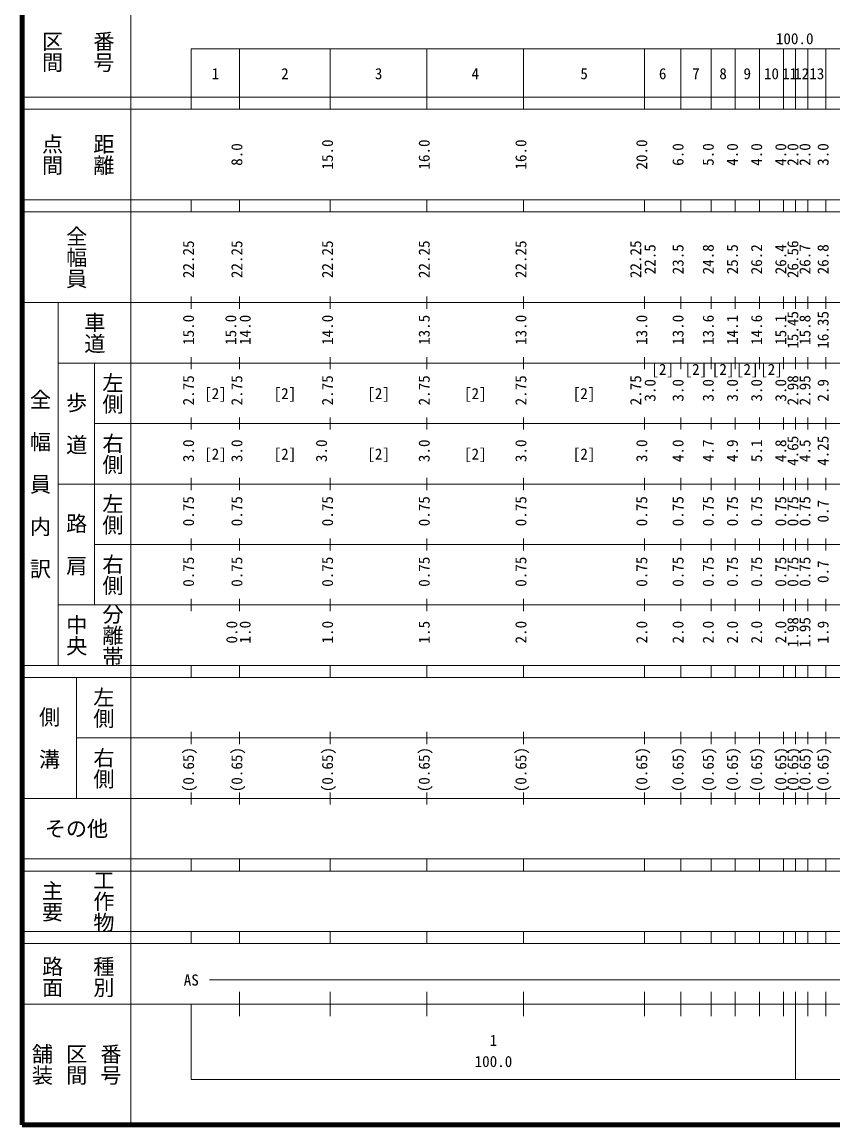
# Model space of a CAD drawing. Units: millimetres on the paper, enlarged 1000 times. Extents: x 40000 to 680000, y 20000 to 380000.
# Drawn here: x 40000 to 174177, y 20000 to 202409 of the extents above; entities that cross this region are included whole.
import ezdxf
from ezdxf.enums import TextEntityAlignment as Align

# ---------------------------------------------------------------- set-up
doc = ezdxf.new("R2010")
doc.units = ezdxf.units.MM
doc.header["$LTSCALE"] = 1000
doc.layers.add('M-TTL', color=2, linetype='Continuous', lineweight=140)
doc.layers.add('M-TTL-BAND', color=7, linetype='Continuous', lineweight=13)
doc.styles.add('@ＭＳ ゴシック', font='')
doc.styles.add('ＭＳ ゴシック', font='')
doc.styles.get('@ＭＳ ゴシック').set_extended_font_data('@MS Gothic')
doc.styles.get('ＭＳ ゴシック').set_extended_font_data('MS Gothic')

msp = doc.modelspace()

# ---------------------------------------------------------------- linework, layer by layer
at = {"layer": 'M-TTL'}
for p, q in [((40000, 380000), (40000, 20000)), ((40000, 20000), (680000, 20000))]:
    msp.add_line(p, q, dxfattribs=at)
at = {"layer": 'M-TTL-BAND'}
for p, q in [((58000, 370000), (58000, 20000)), ((68000, 198000), (579000, 198000)), ((68000, 198000), (68000, 188000)), ((76000, 188000), (76000, 198000)), ((91000, 188000), (91000, 198000)), ((107000, 188000), (107000, 198000)), ((123000, 188000), (123000, 198000)), ((143000, 188000), (143000, 198000)), ((149000, 188000), (149000, 198000)), ((154000, 188000), (154000, 198000)), ((158000, 188000), (158000, 198000)), ((162000, 188000), (162000, 198000)), ((166000, 188000), (166000, 198000)), ((168000, 188000), (168000, 198000)), ((170000, 188000), (170000, 198000)), ((173000, 188000), (173000, 198000)), ((40000, 190000), (579000, 190000)), ((40000, 188000), (579000, 188000)), ((40000, 173000), (579000, 173000)), ((68000, 171000), (68000, 173000)), ((76000, 171000), (76000, 173000)), ((91000, 171000), (91000, 173000)), ((107000, 171000), (107000, 173000)), ((123000, 171000), (123000, 173000)), ((143000, 171000), (143000, 173000)), ((149000, 171000), (149000, 173000)), ((154000, 171000), (154000, 173000)), ((158000, 171000), (158000, 173000)), ((162000, 171000), (162000, 173000)), ((166000, 171000), (166000, 173000)), ((168000, 171000), (168000, 173000)), ((170000, 171000), (170000, 173000)), ((173000, 171000), (173000, 173000)), ((40000, 171000), (579000, 171000)), ((68000, 155000), (68000, 157000)), ((76000, 155000), (76000, 157000)), ((91000, 155000), (91000, 157000)), ((107000, 155000), (107000, 157000)), ((123000, 155000), (123000, 157000)), ((143000, 155000), (143000, 157000)), ((149000, 155000), (149000, 157000)), ((154000, 155000), (154000, 157000)), ((158000, 155000), (158000, 157000)), ((162000, 155000), (162000, 157000)), ((166000, 155000), (166000, 157000)), ((168000, 155000), (168000, 157000)), ((170000, 155000), (170000, 157000)), ((173000, 155000), (173000, 157000)), ((40000, 156000), (579000, 156000)), ((46000, 96000), (46000, 156000)), ((46000, 146000), (579000, 146000)), ((52000, 146000), (52000, 106000)), ((68000, 145000), (68000, 147000)), ((76000, 145000), (76000, 147000)), ((91000, 145000), (91000, 147000)), ((107000, 145000), (107000, 147000)), ((123000, 145000), (123000, 147000)), ((143000, 145000), (143000, 147000)), ((149000, 145000), (149000, 147000)), ((154000, 145000), (154000, 147000)), ((158000, 145000), (158000, 147000)), ((162000, 145000), (162000, 147000)), ((166000, 145000), (166000, 147000)), ((168000, 145000), (168000, 147000)), ((170000, 145000), (170000, 147000)), ((173000, 145000), (173000, 147000)), ((68000, 135000), (68000, 137000)), ((76000, 135000), (76000, 137000)), ((91000, 135000), (91000, 137000)), ((107000, 135000), (107000, 137000)), ((123000, 135000), (123000, 137000)), ((143000, 135000), (143000, 137000)), ((149000, 135000), (149000, 137000)), ((154000, 135000), (154000, 137000)), ((158000, 135000), (158000, 137000)), ((162000, 135000), (162000, 137000)), ((166000, 135000), (166000, 137000)), ((168000, 135000), (168000, 137000)), ((170000, 135000), (170000, 137000)), ((173000, 135000), (173000, 137000)), ((52000, 136000), (579000, 136000)), ((46000, 126000), (579000, 126000)), ((68000, 125000), (68000, 127000)), ((76000, 125000), (76000, 127000)), ((91000, 125000), (91000, 127000)), ((107000, 125000), (107000, 127000)), ((123000, 125000), (123000, 127000)), ((143000, 125000), (143000, 127000)), ((149000, 125000), (149000, 127000)), ((154000, 125000), (154000, 127000)), ((158000, 125000), (158000, 127000)), ((162000, 125000), (162000, 127000)), ((166000, 125000), (166000, 127000)), ((168000, 125000), (168000, 127000)), ((170000, 125000), (170000, 127000)), ((173000, 125000), (173000, 127000)), ((68000, 115000), (68000, 117000)), ((76000, 115000), (76000, 117000)), ((91000, 115000), (91000, 117000)), ((107000, 115000), (107000, 117000)), ((123000, 115000), (123000, 117000)), ((143000, 115000), (143000, 117000)), ((149000, 115000), (149000, 117000)), ((154000, 115000), (154000, 117000)), ((158000, 115000), (158000, 117000)), ((162000, 115000), (162000, 117000)), ((166000, 115000), (166000, 117000)), ((168000, 115000), (168000, 117000)), ((170000, 115000), (170000, 117000)), ((173000, 115000), (173000, 117000)), ((52000, 116000), (579000, 116000)), ((46000, 106000), (579000, 106000)), ((68000, 105000), (68000, 107000)), ((76000, 105000), (76000, 107000)), ((91000, 105000), (91000, 107000)), ((107000, 105000), (107000, 107000)), ((123000, 105000), (123000, 107000)), ((143000, 105000), (143000, 107000)), ((149000, 105000), (149000, 107000)), ((154000, 105000), (154000, 107000)), ((158000, 105000), (158000, 107000)), ((162000, 105000), (162000, 107000)), ((166000, 105000), (166000, 107000)), ((168000, 105000), (168000, 107000)), ((170000, 105000), (170000, 107000)), ((173000, 105000), (173000, 107000)), ((40000, 96000), (579000, 96000)), ((68000, 94000), (68000, 96000)), ((76000, 94000), (76000, 96000)), ((91000, 94000), (91000, 96000)), ((107000, 94000), (107000, 96000)), ((123000, 94000), (123000, 96000)), ((143000, 94000), (143000, 96000)), ((149000, 94000), (149000, 96000)), ((154000, 94000), (154000, 96000)), ((158000, 94000), (158000, 96000)), ((162000, 94000), (162000, 96000)), ((166000, 94000), (166000, 96000)), ((168000, 94000), (168000, 96000)), ((170000, 94000), (170000, 96000)), ((173000, 94000), (173000, 96000)), ((40000, 94000), (579000, 94000)), ((49000, 94000), (49000, 74000)), ((49000, 84000), (579000, 84000)), ((68000, 83000), (68000, 85000)), ((76000, 83000), (76000, 85000)), ((91000, 83000), (91000, 85000)), ((107000, 83000), (107000, 85000)), ((123000, 83000), (123000, 85000)), ((143000, 83000), (143000, 85000)), ((149000, 83000), (149000, 85000)), ((154000, 83000), (154000, 85000)), ((158000, 83000), (158000, 85000)), ((162000, 83000), (162000, 85000)), ((166000, 83000), (166000, 85000)), ((168000, 83000), (168000, 85000)), ((170000, 83000), (170000, 85000)), ((173000, 83000), (173000, 85000)), ((68000, 73000), (68000, 75000)), ((76000, 73000), (76000, 75000)), ((91000, 73000), (91000, 75000)), ((107000, 73000), (107000, 75000)), ((123000, 73000), (123000, 75000)), ((143000, 73000), (143000, 75000)), ((149000, 73000), (149000, 75000)), ((154000, 73000), (154000, 75000)), ((158000, 73000), (158000, 75000)), ((162000, 73000), (162000, 75000)), ((166000, 73000), (166000, 75000)), ((168000, 73000), (168000, 75000)), ((170000, 73000), (170000, 75000)), ((173000, 73000), (173000, 75000)), ((40000, 74000), (579000, 74000)), ((40000, 64000), (579000, 64000)), ((68000, 62000), (68000, 64000)), ((76000, 62000), (76000, 64000)), ((91000, 62000), (91000, 64000)), ((107000, 62000), (107000, 64000)), ((123000, 62000), (123000, 64000)), ((143000, 62000), (143000, 64000)), ((149000, 62000), (149000, 64000)), ((154000, 62000), (154000, 64000)), ((158000, 62000), (158000, 64000)), ((162000, 62000), (162000, 64000)), ((166000, 62000), (166000, 64000)), ((168000, 62000), (168000, 64000)), ((170000, 62000), (170000, 64000)), ((173000, 62000), (173000, 64000)), ((40000, 62000), (579000, 62000)), ((40000, 52000), (579000, 52000)), ((68000, 50000), (68000, 52000)), ((76000, 50000), (76000, 52000)), ((91000, 50000), (91000, 52000)), ((107000, 50000), (107000, 52000)), ((123000, 50000), (123000, 52000)), ((143000, 50000), (143000, 52000)), ((149000, 50000), (149000, 52000)), ((154000, 50000), (154000, 52000)), ((158000, 50000), (158000, 52000)), ((162000, 50000), (162000, 52000)), ((166000, 50000), (166000, 52000)), ((168000, 50000), (168000, 52000)), ((170000, 50000), (170000, 52000)), ((173000, 50000), (173000, 52000)), ((40000, 50000), (579000, 50000)), ((71000, 44000), (565000, 44000)), ((76000, 38000), (76000, 42000)), ((91000, 38000), (91000, 42000)), ((107000, 38000), (107000, 42000)), ((123000, 38000), (123000, 42000)), ((143000, 38000), (143000, 42000)), ((149000, 38000), (149000, 42000)), ((154000, 38000), (154000, 42000)), ((158000, 38000), (158000, 42000)), ((162000, 38000), (162000, 42000)), ((166000, 38000), (166000, 42000)), ((168000, 27500), (168000, 42000)), ((170000, 38000), (170000, 42000)), ((173000, 38000), (173000, 42000)), ((40000, 40000), (579000, 40000)), ((68000, 40000), (68000, 27500)), ((68000, 27500), (579000, 27500))]:
    msp.add_line(p, q, dxfattribs=at)

# ---------------------------------------------------------------- texts
at = {"layer": 'M-TTL-BAND', "style": '@ＭＳ ゴシック'}
for s, p in [('番号', (53500, 197500)), ('区間', (45000, 197500)), ('点間', (45000, 180500)), ('距離', (53500, 180500)), ('全幅員', (49000, 163500)), ('車道', (52000, 151000)), ('左側', (55000, 141000)), ('全\u3000幅\u3000員\u3000内\u3000訳', (43000, 126000)), ('歩\u3000道', (49000, 136000)), ('右側', (55000, 131000)), ('左側', (55000, 121000)), ('路\u3000肩', (49000, 116000)), ('右側', (55000, 111000)), ('分離帯', (55000, 101000)), ('中央', (49000, 101000)), ('左側', (53500, 89000)), ('側\u3000溝', (44500, 84000)), ('右側', (53500, 79000)), ('主要', (45000, 57000)), ('工作物', (53500, 57000)), ('路面', (45000, 44500)), ('種別', (53500, 44500)), ('舗装', (43333, 30000)), ('区間', (49000, 30000)), ('番号', (54667, 30000))]:
    msp.add_text(s, height=2566, rotation=270, dxfattribs=at).set_placement(p, align=Align.MIDDLE_CENTER)
at = {"layer": 'M-TTL-BAND', "style": 'ＭＳ ゴシック'}
for s, p in [('100.0', (167844, 198195)), ('1', (72000, 192405)), ('2', (83500, 192405)), ('3', (99000, 192405)), ('4', (115000, 192405)), ('5', (133000, 192405)), ('6', (146000, 192405)), ('7', (151500, 192405)), ('8', (156000, 192405)), ('9', (160000, 192405)), ('10', (164000, 192405)), ('11', (167000, 192405)), ('12', (169000, 192405)), ('13', (171500, 192405)), ('[2]', (146000, 143500)), ('[2]', (151500, 143500)), ('[2]', (156000, 143500)), ('[2]', (160000, 143500)), ('[2]', (164000, 143500)), ('[2]', (72000, 139500)), ('[2]', (83500, 139500)), ('[2]', (99000, 139500)), ('[2]', (115000, 139500)), ('[2]', (133000, 139500)), ('[2]', (72000, 129500)), ('[2]', (83500, 129500)), ('[2]', (99000, 129500)), ('[2]', (115000, 129500)), ('[2]', (133000, 129500)), ('AS', (68000, 42500)), ('1', (118000, 32523)), ('100.0', (118000, 29033))]:
    msp.add_text(s, height=1833, dxfattribs=at).set_placement(p, align=Align.BOTTOM_CENTER)
for s, p in [('15.0', (92000, 180500)), ('16.0', (108000, 180500)), ('16.0', (124000, 180500)), ('20.0', (144000, 180500)), ('8.0', (77000, 180500)), ('6.0', (150000, 180500)), ('5.0', (155000, 180500)), ('4.0', (159000, 180500)), ('4.0', (163000, 180500)), ('4.0', (167000, 180500)), ('2.0', (169000, 180500)), ('2.0', (171000, 180500)), ('3.0', (174000, 180500)), ('22.25', (69000, 163174)), ('22.25', (77000, 163174)), ('22.25', (92000, 163174)), ('22.25', (108000, 163174)), ('22.25', (124000, 163174)), ('22.25', (143000, 163174)), ('26.56', (169000, 163174)), ('22.5', (145370, 163174)), ('23.5', (150000, 163174)), ('24.8', (155000, 163174)), ('25.5', (159000, 163174)), ('26.2', (163000, 163174)), ('26.4', (167000, 163174)), ('26.7', (171000, 163174)), ('26.8', (174000, 163174)), ('15.0', (69000, 151500)), ('15.0', (76000, 151500)), ('14.0', (78370, 151500)), ('14.0', (92000, 151500)), ('13.5', (108000, 151500)), ('13.0', (124000, 151500)), ('13.0', (144000, 151500)), ('13.0', (150000, 151500)), ('13.6', (155000, 151500)), ('14.1', (159000, 151500)), ('14.6', (163000, 151500)), ('15.1', (167000, 151500)), ('15.45', (169000, 151500)), ('15.8', (171000, 151500)), ('16.35', (174000, 151500)), ('2.75', (69000, 141500)), ('2.75', (77000, 141500)), ('2.75', (92000, 141500)), ('2.75', (108000, 141500)), ('2.75', (124000, 141500)), ('2.75', (143000, 141500)), ('3.0', (145370, 141500)), ('3.0', (150000, 141500)), ('3.0', (155000, 141500)), ('3.0', (159000, 141500)), ('3.0', (163000, 141500)), ('3.0', (167000, 141500)), ('2.98', (169000, 141500)), ('2.95', (171000, 141500)), ('2.9', (174000, 141500)), ('3.0', (69000, 131500)), ('3.0', (77000, 131500)), ('3.0', (91000, 131500)), ('3.0', (108000, 131500)), ('3.0', (124000, 131500)), ('3.0', (144000, 131500)), ('4.0', (150000, 131500)), ('4.7', (155000, 131500)), ('4.9', (159000, 131500)), ('5.1', (163000, 131500)), ('4.8', (167000, 131500)), ('4.65', (169000, 131500)), ('4.5', (171000, 131500)), ('4.25', (174000, 131500)), ('0.75', (69000, 121500)), ('0.75', (77000, 121500)), ('0.75', (92000, 121500)), ('0.75', (108000, 121500)), ('0.75', (124000, 121500)), ('0.75', (144000, 121500)), ('0.75', (150000, 121500)), ('0.75', (155000, 121500)), ('0.75', (159000, 121500)), ('0.75', (163000, 121500)), ('0.75', (167000, 121500)), ('0.75', (169000, 121500)), ('0.75', (171000, 121500)), ('0.7', (174000, 121500)), ('0.75', (69000, 111500)), ('0.75', (77000, 111500)), ('0.75', (92000, 111500)), ('0.75', (108000, 111500)), ('0.75', (124000, 111500)), ('0.75', (144000, 111500)), ('0.75', (150000, 111500)), ('0.75', (155000, 111500)), ('0.75', (159000, 111500)), ('0.75', (163000, 111500)), ('0.75', (167000, 111500)), ('0.75', (169000, 111500)), ('0.75', (171000, 111500)), ('0.7', (174000, 111500)), ('0.0', (76163, 101500)), ('1.0', (78370, 101500)), ('1.0', (92000, 101500)), ('1.5', (108000, 101500)), ('2.0', (124000, 101500)), ('2.0', (144000, 101500)), ('2.0', (150000, 101500)), ('2.0', (155000, 101500)), ('2.0', (159000, 101500)), ('2.0', (163000, 101500)), ('2.0', (167000, 101500)), ('1.98', (169000, 101500)), ('1.95', (171000, 101500)), ('1.9', (174000, 101500)), ('(0.65)', (69000, 78764)), ('(0.65)', (77000, 78764)), ('(0.65)', (92000, 78764)), ('(0.65)', (108000, 78764)), ('(0.65)', (124000, 78764)), ('(0.65)', (144000, 78764)), ('(0.65)', (150000, 78764)), ('(0.65)', (155000, 78764)), ('(0.65)', (159000, 78764)), ('(0.65)', (163000, 78764)), ('(0.65)', (167000, 78764)), ('(0.65)', (169000, 78764)), ('(0.65)', (171000, 78764)), ('(0.65)', (174000, 78764))]:
    msp.add_text(s, height=1833, rotation=90, dxfattribs=at).set_placement(p, align=Align.BOTTOM_CENTER)
msp.add_text('その他', height=2566, dxfattribs=at).set_placement((49000, 69000), align=Align.MIDDLE_CENTER)

doc.saveas('drawing.dxf')
